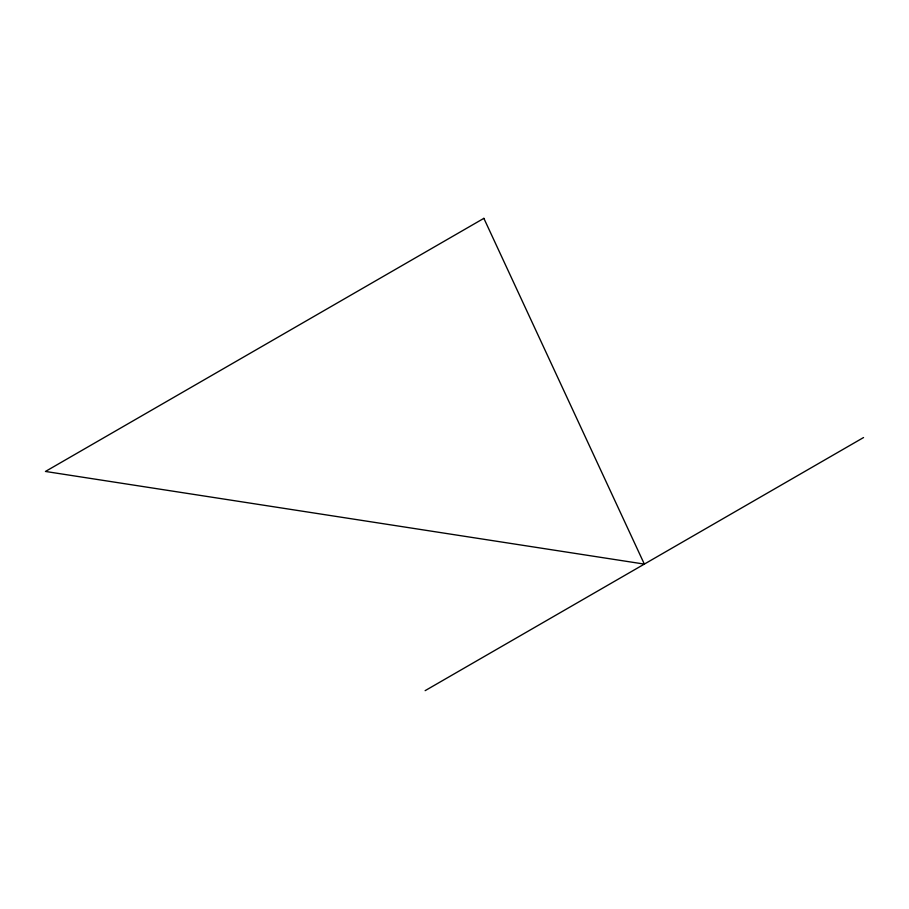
<?xml version="1.0" encoding="UTF-8"?>
<svg xmlns="http://www.w3.org/2000/svg" width="909" height="909" viewBox="0 0 909 909"><rect width="100%" height="100%" fill="white"/><g stroke="black" fill="none" stroke-linecap="round" stroke-linejoin="round"><path stroke-width="1.36" d="M425.128 690.658L863.55 437.547M483.872 218.342L45.45 471.453L644.345 564.103L483.872 218.342"/></g></svg>
